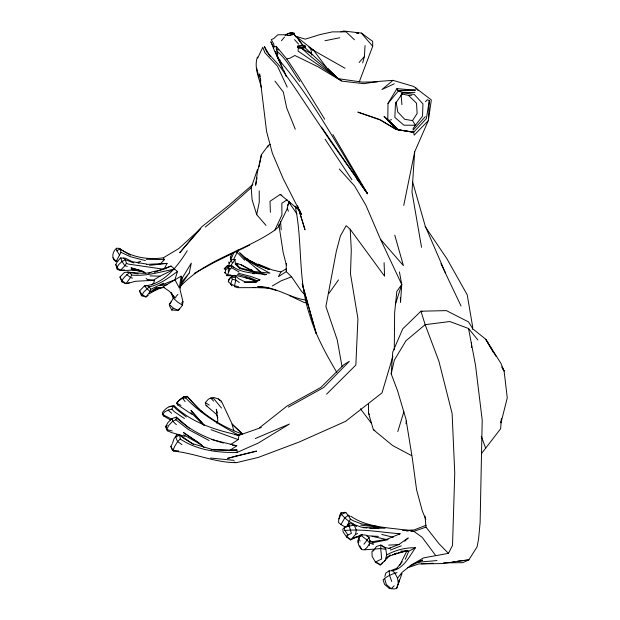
<?xml version="1.0" encoding="UTF-8"?>
<svg xmlns="http://www.w3.org/2000/svg" width="620" height="620" viewBox="0 0 620 620"><rect width="100%" height="100%" fill="white"/><g stroke="black" fill="none" stroke-linecap="round" stroke-linejoin="round"><path stroke-width="0.93" d="M234.538 285.781L235.771 280.124L235.236 275.768L232.004 276.202L229.687 278.349L228.323 281.713L230.671 283.828L234.538 285.781L238.654 286.758M411.68 455.669L392.685 445.571L373.372 429.699L368.451 412.904L368.505 403.395M394.281 349.827L394.646 312.558L396.831 291.423L401.745 284.51L399.42 271.885M286.254 263.485L286.269 271.637L291.555 276.799L301.669 291.524L305.536 295.368M415.423 89.83L415.137 90.226L396.947 88.606L387.996 103.447L387.802 119.73L398.443 129.882L398.9 129.425M298.212 48.461L298.112 51.111L341.457 80.77M414.935 92.365L402.899 92.721L395.459 103.501L394.855 117.428L403.899 125.178L415.446 125.256L422.546 116.134L422.933 103.85L414.253 94.449L402.899 92.721L398.311 90.977L396.947 88.606M425.475 101.703L427.312 99.704L429.335 100.58L428.358 120.543L414.687 151.815L403.736 205.422M373.969 549.204L363.359 549.808L361.623 549.398C358.252 546.274 356.663 540.803 359.74 536.928M362.677 62.915L364.405 56.513L365.048 45.57M414.687 151.815L411.99 192.03L421.53 247.31M339.287 168.989L354.531 185.876L365.893 205.243L380.502 239.289L401.745 284.51L400.528 302.273L400.35 297.522M228.873 265.6L229.167 263.353L231.345 260.168L232.663 259.493L235.026 259.462L235.181 262.043M501.417 418.485L500.619 428.776L481.678 453.336M501.131 420.964L500.968 422.902L507.268 397.862L504.107 371.086L500.914 363.343L485.755 339.256L472.913 328.964L468.55 321.92L446.377 310.62L420.964 311.201L402.783 328.809L392.739 352.036L391.212 373.93L397.544 390.67L405.968 419.167L412.308 458.172L416.586 489.785L422.298 510.919L425.8 519.428M294.004 33.046L294.05 33.899L288.533 35.511L291.183 35.077L293.314 34.232L293.276 33.48L289.153 33.434L287.122 34.154L286.897 34.976L286.983 34.061L289.3 33.154L292.183 32.666L294.175 33.232M339.21 518.925L339.481 515.708L340.992 512.833L344.774 512.329L345.859 512.562L348.223 515.406L350.393 519.111L353.439 520.846L361.623 523.931L378.58 526.651L375.736 526.861L360.701 525.132M358.042 542.399L358.569 538.144L360.902 535.347L362.731 534.859L365.932 535.107L369.055 537.501L369.915 540.958L369.334 545.569M369.915 540.958L369.737 542.864L373.395 544.484L372.744 542.732L369.559 540.439M286.564 269.475L286.269 271.637L278.434 276.66L280.922 271.963L286.487 268.685M405.999 423.716L406.379 421.026M173.22 298.491L171.097 292.299L174.142 297.174L169.733 291.532L162.975 286.889L181.079 276.179L179.374 288.06L174.941 279.767L177.444 271.498L171.05 266.034L154.388 272.312M264.57 274.892L266.29 274.551L253.479 272.133L239.793 268.507L239.894 267.825L235.515 263.027M349.068 523.714L349.13 525.807L344.387 527.543L342.767 529.356L343.201 532.076L346.44 536.781L350.664 539.904L355.554 534.471L356.275 529.953L354.183 525.132L352.292 523.877L349.068 523.714L346.247 526.659L354.183 525.132L356.678 526.512M192.014 414.393L177.723 404.86M429.335 100.58L426.366 118.622L413.68 132.231L414.191 135.144L428.358 120.543L431.334 99.921L413.656 86.436L392.964 80.36L378.603 81.406L363.754 83.661L341.635 81.119L317.928 66.727L294.887 55.498L289.912 58.241L286.75 58.908L276.295 46.384L274.203 46.67L273.699 43.896L271.273 39.696L273.846 38.456L277.783 34.782L287.145 34.782M172.236 430.978L166.633 429.544L168.795 425.367L172.685 421.197L175.933 419.756L176.406 417.089L172.019 418.508L168.028 422.406L165.819 426.374L166.633 429.544L167.78 430.931L171.686 432.613L184.892 436.364M230.749 274.908L227.524 274.939L225.091 272.885L225.603 270.103L228.269 267.104L231.5 265.654L233.725 267.514M230.601 444.548L238.188 439.619L238.995 435.31L241.188 433.659C220.534 425.886 201.081 413.827 187.256 396.382L183.799 396.715L180.311 399.032L176.692 403.147L177.7 405.038M256.324 181.583L255.618 185.287L257.339 172.6L261.415 154.698L268.452 145.25L270.258 144.569M256.672 179.73L257.029 177.87M259.137 166.749L259.486 164.897M259.834 163.044L261.415 154.698M189.309 272.916L191.309 263.097L182.001 278.473L181.203 282.658L189.309 272.916L180.149 286.192M265.996 225.37L256.711 214.667L259.269 202.128L259.214 190.805M117.8 261.33L116.149 261.338L121.001 252.34L119.939 248.891L119.21 248.341L116.483 248.256C113.142 251.054 111.616 255.89 113.793 259.85L116.142 261.361L117.668 261.539M228.323 281.713L228.803 279.488L232.004 276.202M391.212 373.93L394.328 360.142L405.976 340.76L425.15 324.678L449.841 321.524L468.534 328.499L477.888 340.008M472.332 329.197L472.758 327.368L467.224 294.856L446.85 258.61L425.126 226.548M147.049 285.673L149.257 286.882L150.714 289.315L150.149 291.671L145.956 296.949L141.476 295.748L139.508 290.981L144.328 286.014C164.036 284.069 177.514 266.375 187.248 250.736M397.048 572.586C392.08 574.019 386.826 576.197 383.067 579.808L384.578 584.389L389.29 588.349L394.328 589L396.692 588.287L401.83 574.011M291.33 34.464L291.679 33.116M386.671 554.923L385.307 560.124L380.176 565.021L375.441 562.115L372.116 556.365L371.969 551.482L374.999 549.018L380.696 548.545L385.834 549.304L386.671 554.923C395.444 550.157 405.271 547.499 415.354 547.778C409.231 556.884 401.923 571.578 389.096 570.826L385.795 573.097L384.849 576.499M289.176 201.306L286.905 209.382L278.272 227.222L274.846 230.144C244.481 251.216 205.352 259.214 179.854 287.013M392.902 356.306L381.998 392.902L345.565 421.352L299.119 442.045L258.339 457.405L235.964 462.768L234.19 462.071M397.792 431.543L403.891 411.672M398.451 583.001L399.404 580.002L396.692 588.287M141.476 295.748L144.065 291.71L149.257 286.882C159.883 284.603 168.764 277.659 177.444 271.498M395.328 304.544L401.745 284.51M225.603 270.103L224.246 268.553L227.292 265.794L231.5 265.654L231.516 267.693L229.919 269.219L227.524 274.939L226.85 275.675L226.734 275.164M267.856 147.056L268.452 145.25M172.523 443.246L173.988 438.906L176.716 434.93L179.622 434.93L192.642 443.734L211.87 449.322M256.711 214.667L252.131 199.919L251.201 187.697L257.471 169.485M302.932 47.159L303.42 45.772L304.676 46.554L304.149 47.5C302.622 47.887 296.298 48.926 297.794 46.027L304.017 45.252L305.714 46.43M359.22 81.98L372.697 46.275L372.659 41.339L361.313 33.069L343.565 31L340.946 31.845M292.183 32.666L288.874 33.403M350.393 519.111L347.433 525.202M292.71 34.813L293.276 33.48M405.271 559.294L408.766 551.219L415.354 547.778M127.588 271.94L129.936 272.567L131.657 275.086L130.564 277.512L125.961 283.681L122.07 281.937L119.97 277.031L124.481 272.374C133.23 271.661 141.972 274.644 150.862 272.444M181.962 444.61L177.615 441.626L175.7 437.17L176.716 434.93M274.846 230.144L281.953 214.962L281.821 203.275L287.045 199.818M216.737 423.173L217.876 420.817L216.31 409.278L217.326 412.881M399.822 565.2L406.96 550.769L408.766 551.219L400.745 551.103M230.307 257.106L231.679 254.673M234.949 462.644C213.838 462.257 194.626 453.174 173.879 451.174L172.081 449.694L170.88 446.485L172.112 444.06M179.273 308.659L178.405 310.364L171.81 310.054L169.849 306.582L169.314 304.404L174.298 297.019M398.443 583.9L397.536 578.197L401.993 572.446L411.378 564.882L423.646 557.868L448.438 553.35L452.522 545.399L454.755 473.231L452.112 413.486L438.898 361.197L425.15 324.678L420.964 311.201L422.305 311.604M233.461 259.687L237.274 252.201L238.398 251.154L238.026 249.906M235.228 277.388L231.283 277.38L232.337 279.233L230.671 283.828L231.95 285.89L230.601 283.635M164.409 268.437L167.059 263.376L146.483 264.407M297.282 47.066L298.817 47.88L301.994 47.895L304.854 47.267L305.459 46.144M170.531 419.98L163.711 416.036L162.494 414.447L164.68 411.866L168.252 410.06L171.841 409.123L173.445 406.17L174.483 406.038C191.906 422.918 215.83 430.079 238.995 435.31L261.315 427.482M346.44 526.845L344.728 526.706L340.954 524.52L344.782 517.902L348.223 515.406M143.584 271.661C135.044 267.879 125.721 272.281 117.358 269.491L115.754 264.5L117.552 261.276L120.699 257.92L125.527 258.246L132.277 261.717L146.847 264.12M287.455 205.375L289.331 202.112M123.729 258.021L125.349 259.71L126.41 263.291L124.891 265.732L120.218 270.584M396.149 102.122L397.792 112.011L404.713 119.296L412.525 120.598L417.136 113.452L416.508 103.23L408.518 95.371L401.326 93.868M363.994 544.174L369.055 537.501M231.198 265.011L235.026 259.462M233.787 252.836L231.578 257.804L230.516 258.78L231.291 260.454M220.906 402.024L221.441 401.256L218.55 399.001L213.815 397.513L210.754 398.04L208.429 399.171L205.305 402.574L206.057 405.433L216.543 414.439L217.883 417.849M328.801 293.601L338.481 279.915M373.178 551.056L376.479 546.476L380.866 545.027L384.09 546.856L385.834 549.304M171.112 302.01L169.314 304.404L173.337 308.217L178.405 310.364L182.497 305.218L182.962 301.684L180.009 289.447L182.001 278.473L181.079 276.179M395.459 103.501L396.327 102.424M387.996 103.447L398.311 90.977L415.137 90.226L397.637 90.45M396.366 568.804L402.256 561.681M171.81 310.054L173.337 308.217M225.572 268.15L227.292 265.794L229.919 269.219M281.472 40.703L284.471 37.146M384.447 561.162L388.283 556.659L397.048 553.118L392.824 554.768L406.96 550.769L398.009 552.916M349.13 525.807L351.401 533.37L347.975 535.021L346.44 536.781L350.114 538.951L350.664 539.904L362.251 534.363M359.081 62.511L364.405 56.513M425.297 116.676L413.114 130.107L413.145 128.456L415.446 125.256L412.525 120.598M400.683 574.856L401.954 573.469M285.091 35.727L286.262 34.456M138.159 273.908L129.936 272.567L126.837 274.73L123.737 277.962L121.838 280.573L122.07 281.937M177.971 294.345L176.088 296.306L175.631 297.801L173.244 298.05L177.615 302.056L182.497 305.218L181.831 302.63L182.962 301.684M180.994 405.48L176.692 403.147L179.041 400.497L182.543 398.257L185.721 397.939L187.256 396.382L199.485 409.68M160.247 263.911L164.486 259.633L163.3 257.835C147.948 259.943 131.952 257.502 119.21 248.341M179.622 434.93L180.25 439.007L177.615 441.626L174.646 446.416L173.003 450.337L173.879 451.174M326.593 394.149L355.849 365.056L357.926 318.657L350.494 273.916L351.284 249.999L350.215 229.299L346.162 225.657L340.411 235.926L336.296 251.41L325.903 306.474L337.264 339.993L341.984 366.412M389.29 588.349L391.236 588.729L394.165 585.838M390.174 554.846L386.539 558.302L388.283 556.659M382.912 562.441L380.176 565.021L378.89 563.603L375.441 562.115M404.767 541.167L408.239 537.935L398.823 544.515L388.918 548.406L385.129 547.507M251.201 187.697L230.284 206.367L205.29 227.09M252.821 184.496L229.206 205.026L201.446 227.06L179.715 252.72L200.764 228.54L178.909 248.488L163.3 257.835M392.964 80.36L381.951 89.52L394.32 83.778M149.203 293.857L158.24 288.137L162.921 287.316M259.602 427.722L287.068 406.03L320.819 387.461L343.759 364.769L349.339 361.359L323.694 387.515L288.37 407.123M151.435 284.921L153.721 283.262L154.605 279.434L159.999 276.163L174.259 269.204C160.262 271.793 146.033 276.474 131.657 275.086M167.253 425.336L165.819 426.374L166.749 429.59L167.78 430.931M281.868 195.316L280.201 194.44L269.979 201.306L270.405 212.296M402.566 93.86L401.094 94.844L401.93 104.648M148.242 295.43L145.956 296.949L141.903 294.415L139.508 290.981M229.687 450.507L236.794 445.764L211.583 439.51M119.513 254.905L116.901 250.891L119.939 248.891L130.44 255.223M398.629 534.696L400.094 533.75C381.781 532.417 363.165 528.775 344.867 530.503L344.387 527.543M174.483 406.038C169.826 405.131 165.369 408.572 162.727 412.13L162.494 414.447L172.36 419.539M375.712 561.937L381.719 558.961L380.696 548.545L380.866 545.027L382.602 546.584M272.351 285.928L281.255 280.783L291.555 276.799M194.176 273.389L215.202 261.888L249.69 245.063M175.7 437.17L179.692 435L183.846 438.387L193.502 444.408M238.181 273.195L250.96 276.481L259.927 279.775L257.633 280.992L249.364 277.52L237.452 274.365M401.954 93.202L402.899 92.721M355.554 534.471L357.57 533.51M410.293 565.913L422.607 560.108L419.384 561.24M163.602 283.177L150.714 289.315M164.757 268.917L171.05 266.034M151.288 292.175L160.936 287.835L163.781 287.293M180.25 439.007C196.928 450.143 217.535 452.894 237.181 452.383L258.276 443.068L289.401 424.034L255.293 438.542M373.279 527.938L375.736 526.861L385.02 528.209L369.675 528.093M244.21 282.301L254.649 282.03L259.927 279.775M400.094 533.75L386.965 539.284L371.698 541.803M345.859 512.562L341.434 514.329L338.776 518.583L338.582 522.552L340.954 524.52M235.608 264.57L237.902 263.655M148.66 273.203L151.869 271.94L163.967 269.281L128.371 264.097L126.41 263.291M426.165 525.218L414.021 529.968L402.535 530.394M390.422 550.072L401.249 545.825M174.941 279.767L159.704 285.688L167.082 284.704M391.67 570.284L397.149 568.245M448.438 553.35L439.1 543.841L425.963 527.093L413.904 531.356L411.052 531.201M388.531 120.667L391.499 119.637M407.418 567.812L418.748 563.944L441.959 563.557L468.883 559.875L477.121 546.747L478.57 539.02L480.113 522.513L482.213 420.128L475.532 365.358L468.534 328.499M225.037 272.32L224.339 272.544L225.091 272.885M140.647 261.361L137.221 262.454L138.95 263.221M354.02 537.873L361.065 535.75M353.594 537.679L360.088 535.975M129.185 282.883L125.961 283.681L121.838 280.573L119.97 277.031M327.67 68.293L338.249 78.701L310.728 56.49L301.8 48.453L305.032 47.709L338.249 78.701L362.382 82.127L377.448 81.848M297.794 46.027L297.972 46.415L303.42 45.772M151.257 291.431L150.149 291.671L144.328 286.014L145.638 286.06M324.942 40.749L339.776 37.743M372.744 542.732L388.167 539.656M388.918 548.406L390.631 548.064M211.149 449.849L213.807 449.353L228.749 450.438M402.194 551.622L406.007 550.94M124.372 269.816L120.575 270.467L116.847 267.654L118.707 264.616L121.977 261.508L125.349 259.71L133.874 262.95M169.136 406.759L173.445 406.17L176.468 409.332L186.287 416.942M149.544 265.352L167.059 263.376M160.936 287.835L158.24 288.137L151.83 290.648L156.674 287.502L158.24 288.137L164.695 287.44M452.941 561.588L454.817 561.387M457.63 561.085L468.883 559.875L462.76 562.658L443.571 562.882M417.113 562.293L436.976 560.565M230.594 450.446L236.917 449.981L237.181 452.383M355.632 32.558L357.531 32.426L358.5 32.968L356.608 33.054M388.647 545.143L399.482 544.507M421.623 563.812L433.101 563.262M254.649 282.03L256.804 281.937L245.148 281.929L238.576 278.644L235.236 275.768M408.518 95.371L411.82 95.232M125.209 283.449L127.767 283.363L135.501 281.279L153.473 280.317M365.661 549.638L364.769 549.646L367.397 547.011L369.721 543.197L366.815 539.826L360.902 535.347M255.657 287.626L237.537 287.672L234.499 286.642M213.846 450.128L236.917 449.981M356.647 32.968L358.5 32.968M226.85 275.675L237.103 275.675L249.527 278.829M146.119 278.488L148.172 280.007L153.93 279.992M366.56 535.781L378.401 536.378M146.235 259.284L164.486 259.633M150.017 275.885L159.999 276.163M417.074 562.41L418.895 562.464M252.464 287.494L267.887 288.021L276.055 290.346M406.302 530.945L408.2 531.046M363.212 527.682L366.908 527.914M307.156 302.8L304.443 302.614L289.292 295.538M378.867 528.674L361.382 527.163L352.292 523.877M360.034 535.184L361.894 535.355M210.544 458.041L234.135 460.365M266.29 274.551C254.456 272.901 240.769 273.575 231.213 265.313M178.645 450.903L173.003 450.337L170.88 446.485M232.446 445.315L236.794 445.764M148.172 280.007L154.403 280.697M379.983 119.575L357.849 112.112L379.952 119.892L396.203 129.464L413.68 132.231L399.396 130.03M267.887 288.021L257.711 286.579C275.241 286.316 289.703 298.019 306.745 300.212M380.796 120.063L396.203 129.464L413.68 132.231M234.406 434.589L238.995 435.31C219.875 425.072 200.663 413.912 185.721 397.939M131.665 269.723L143.879 271.885L131.022 267.848L140.887 270.56L145.514 273.017M224.246 268.553L225.083 268.731M131.2 269.158L143.879 271.885M372.147 536.292L387.19 539.656M185.279 397.056L183.799 396.715L182.543 398.257L185.163 401.589M280.922 271.963L272.172 269.878L258.106 264.066M381.781 534.448L393.336 537.292M286.897 34.976L288.587 35.402M252.511 273.366L254.239 273.808M232.337 279.233L235.771 280.124L239.359 282.519M145.367 260.586L130.425 256.703L121.001 252.34M239.894 267.825L253.89 271.483L269.94 273.18L257.192 266.305L245.008 258.796L239.878 253.169M127.278 266.383L124.891 265.732L121.977 261.508L120.699 257.92M235.096 263.058L241.133 264.755L254.092 271.816M296.29 36.425L305.288 39.153L319.54 34.712L332.258 31.884L346.092 31.845L354.415 39.765M223.448 443.029C206.522 438.387 190.301 430.412 177.281 418.531M245.59 277.621L255.556 280.938M132.463 278.155L130.564 277.512L126.837 274.73M276.784 49.026L276.295 46.384L276.357 49.12L278.767 49.949M211.048 429.722L238.188 439.619M257.874 265.329L269.522 269.638L257.773 264.593L244.675 257.881M373.372 429.699L374.829 430.272M383.439 546.925L385.113 547.615M277.396 51.654C287.083 59.458 292.493 71.641 299.817 81.553M249.837 278.55L256.688 281.596M310.047 48.414L345.03 68.246M239.056 271.971L231.516 267.693M206.057 405.433L207.026 405.937M240.8 264.655L254.092 271.909M245.04 258.594L257.021 264.88M353.26 523.745L349.316 521.676L344.782 517.902L341.434 514.329L340.992 512.833M209.103 440.525L188.147 429.373L175.933 419.756M301.8 48.453L310.69 53.289M245.195 258.214L257.85 265.151M248.442 259.462L245.241 257.649L239.568 252.58M183.706 434.853L202.12 445.338L183.489 432.574L198.23 442.331L204.003 447.369M250.705 269.351L252.255 270.25M230.904 261.469L232.934 262.647M350.843 516.235C369.001 528.829 392.91 527.349 413.904 531.356L422.166 537.315L435.659 555.497M205.305 402.574L209.258 405.093M308.822 47.112L313.488 50.166L326.624 67.611M184.45 418.523L174.236 411.657L171.841 409.123M235.902 251.185L244.729 260.237M294.74 35.294L313.488 50.166L310.868 48.98L311.829 55.219M348.448 515.181L349.92 516.328M189.255 428.25L176.406 417.089L176.576 417.95M280.201 194.44L298.902 209.932L305.009 229.772L297.592 205.708M245.008 258.796L261.043 272.436M391.236 588.729L386.338 584.544L384.54 578.259M200.903 410.897L202.322 412.122M384.121 116.382L398.443 129.882L384.121 116.382L396.203 129.464M242.621 433.961L232.043 424.018L233.841 430.985M176.421 424.723L172.685 421.197L172.019 418.508M242.164 433.806L232.353 424.506L221.441 401.256M168.252 410.06L171.632 413.276M235.189 264.089L239.793 268.507M392.716 570.974L394.886 573.074L397.536 578.197M298.561 44.121L294.578 39.634M190.906 412.579L203.538 424.987M256.417 268.251L260.4 272.382M295.663 206.46L298.902 209.932L298.065 208.266M213.52 401.086L210.754 398.04L213.838 398.768L221.487 408.007M113.003 257.835L116.149 261.338M203.67 424.685L190.921 410.386L204.554 425.622M380.502 239.289L403.395 265.6L394.793 235.166M361.313 33.069L372.697 46.275M415.462 87.474L417.95 90.373M289.509 202.376L290.695 203.794M218.55 399.001L219.728 400.512M274.954 81.112L283.332 92.039L286.719 108.004L295.275 129.216M360.406 408.805L371.519 423.382M296.701 37.146L303.033 45.593M298.677 39.696L303.196 45.764M356.771 178.932L359.608 182.823M360.739 184.38L367.544 193.727L332.878 134.571M279.55 60.69L275.272 51.561L279.55 60.69C314.503 100.835 338.714 149.211 367.544 193.727L330.328 140.965L293.903 86.444L278.814 65.007L266.453 51.569L264.43 46.585L270.126 56.343M350.215 229.299L384.571 276.195L384.09 262.694M321.447 127.038L367.544 193.727M288.858 202.197L296.903 213.877M344.867 530.503L347.975 535.021M286.75 58.908L298.29 76.252L324.694 119.249M325.12 139.244L351.889 179.715M294.05 33.899L295.701 36.867M481.291 436.271L485.7 448.322M491.071 348.471L485.755 339.256L495.977 356.244M492.032 350.145L493.481 352.656M501.689 366.893L504.107 371.086L502.301 367.784M336.8 372.419C326.089 354.152 315.712 335.49 309.675 315.069C297.592 279.876 302.816 242.257 295.228 206.235M115.754 264.5L117.048 266.809M368.451 412.904L369.334 414.586M358.569 538.144L360.127 541.113M359.817 545.864L361.623 549.398M279.178 59.869L277.14 56.211L286.471 76.748L283.859 70.602M346.534 535.897L347.27 537.393M440.944 263.678L461.055 306.009M274.001 47.724L270.832 41.788L273.451 48.035M282.511 68.402L273.281 47.996M287.238 87.149L277.442 66.131L264.872 52.731L262.787 47.236L257.734 58.001L257.424 57.001C253.805 67.433 259.028 77.632 261.392 87.707M279.736 59.66L281.224 63.062M445.548 273.172L425.266 226.161L412.602 181.892M304.854 47.267L305.032 47.709M228.679 262.058L229.167 263.353M391.747 581.459L389.593 575.492L389.096 570.826M300.103 210.808L301.39 214.427L283.262 178.831L272.413 153.404L266.585 131.51L259.563 73.919L260.09 76.772M163.37 414.974L163.711 416.036M287.347 207.762L288.323 211.265M276.357 49.12L277.776 54.312L277.117 50.786M286.347 264.942L283.154 252.479L278.899 224.781M256.703 68.231L258.881 77.252M358.159 540.136L358.771 542.702M287.122 34.154L287.37 35.216M297.972 46.415L298.22 47.686M260.439 78.67L260.795 80.577M116.483 248.256L116.901 250.891M117.149 267.701L117.358 269.491M425.025 516.049L425.963 527.093M280.527 221.363L281.209 229.78M471.409 342.736L471.642 347.564M230.718 256.285L230.826 259.679M228.269 267.104L228.346 272.444M235.964 456.088L227.463 458.413L256.564 451.112L235.964 456.088M316.239 333.669L302.258 284.053L316.239 333.669"/></g></svg>
